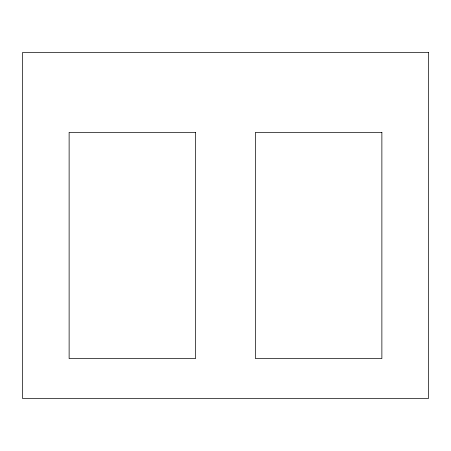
<?xml version="1.0" encoding="UTF-8"?>
<svg xmlns="http://www.w3.org/2000/svg" width="451" height="451" viewBox="0 0 451 451"><rect width="100%" height="100%" fill="white"/><g stroke="black" fill="none" stroke-linecap="round" stroke-linejoin="round"><path stroke-width="0.68" d="M428.45 52.491L22.55 52.491L22.55 398.509L428.45 398.509L428.45 52.491M195.559 132.34L69.127 132.34L69.127 358.584L195.559 358.584L195.559 132.34M381.873 132.34L255.441 132.34L255.441 358.584L381.873 358.584L381.873 132.34"/></g></svg>
